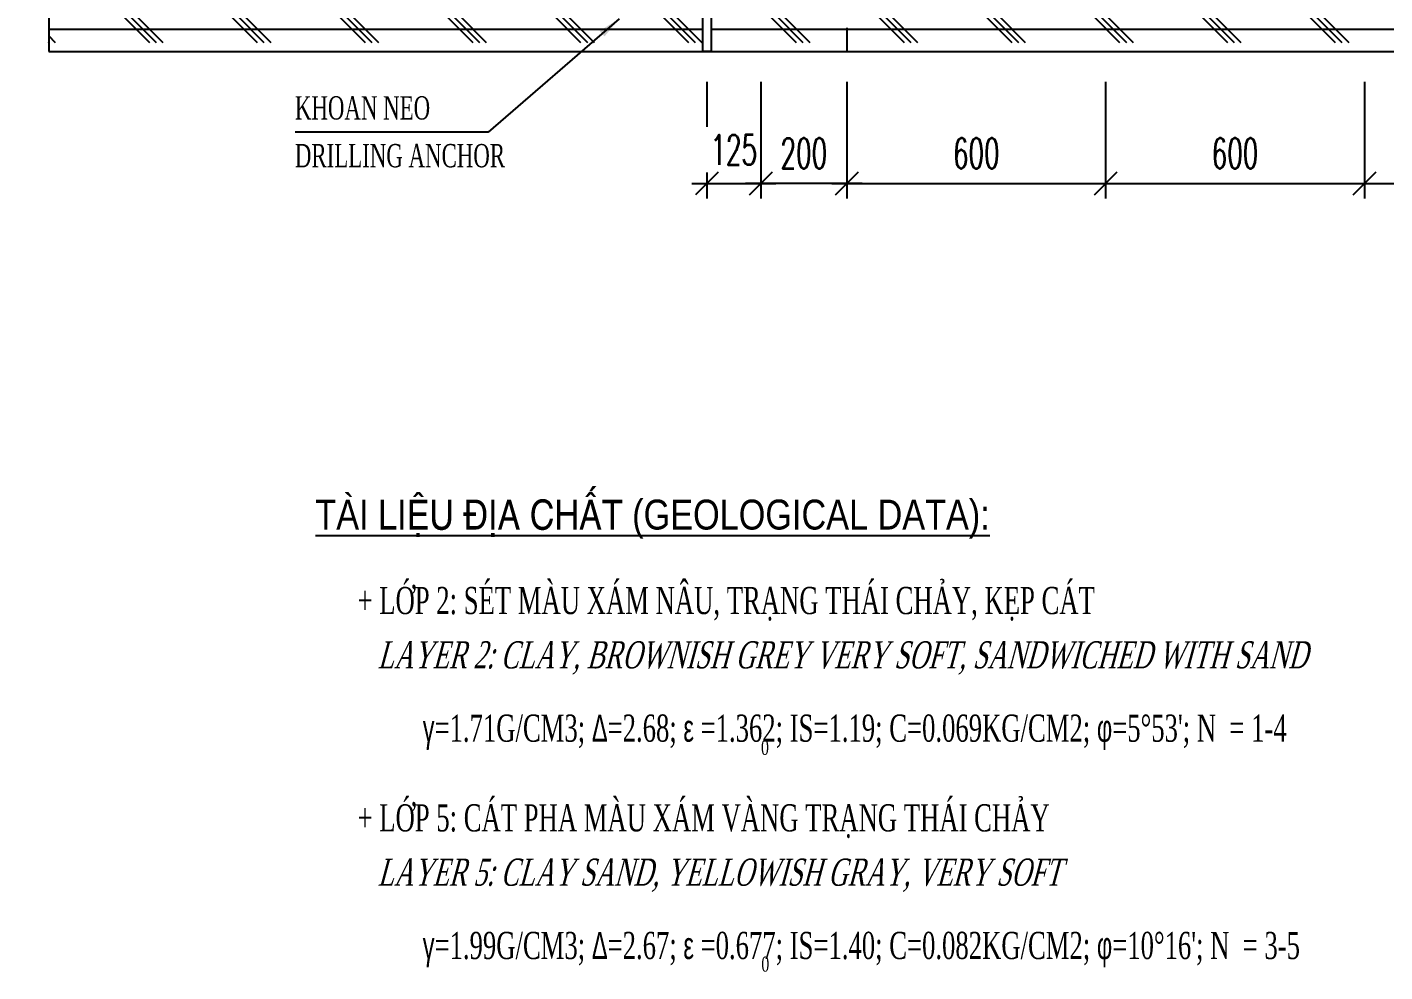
# Model space of a CAD drawing. Extents: x 9472 to 112692, y 46655 to 72187.
# Drawn here: x 38872 to 42021, y 63189 to 65380 of the extents above; entities that cross this region are included whole.
import ezdxf

# ---------------------------------------------------------------- set-up
doc = ezdxf.new("R2010")
doc.units = 0
doc.header["$LTSCALE"] = 10
doc.header["$MEASUREMENT"] = 0
doc.linetypes.add('CENTER', pattern=[2, 1.25, -0.25, 0.25, -0.25])
doc.layers.get('0').update_dxf_attribs({"color": 6, "linetype": 'CONTINUOUS'})
for name, color, linetype in [('Dia chat', 8, 'CONTINUOUS'), ('Hatch', 8, 'CONTINUOUS'), ('Hatch coc', 8, 'CONTINUOUS'), ('Kich thuoc', 2, 'CONTINUOUS'), ('Net vang', 8, 'CONTINUOUS'), ('Text', 4, 'CONTINUOUS'), ('Tim', 8, 'CENTER')]:
    doc.layers.add(name, color=color, linetype=linetype)
doc.styles.add('Kichthuoc', font='romans.shx', dxfattribs={"width": 0.6})
doc.styles.get("Standard").update_dxf_attribs({"font": 'vntimeh.shx', "width": 0.65})
doc.styles.add('Ten', font='Vharialn.ttf')
doc.dimstyles.new('Dim 350', dxfattribs={"dimscale": 350, "dimtxt": 0.2, "dimasz": 0.15, "dimexe": 0.1, "dimexo": 0.2, "dimgap": 0.1, "dimtad": 1, "dimdec": 0, "dimlfac": -1, "dimzin": 0, "dimdsep": 46, "dimtxsty": 'Kichthuoc', "dimblk": 'OBLIQUE', "dimcen": 0.1, "dimdle": 0.1, "dimclrd": 2, "dimclre": 2, "dimclrt": 4, "dimadec": 0, "dimazin": 0, "dimtfac": 1, "dimtdec": 0, "dimtix": 1, "dimtmove": 2, "dimatfit": 3, "dimfxl": 1, "dimtfill": 1, "dimtolj": 1, "dimtzin": 0, "dimarcsym": 0})
doc.dimstyles.new('Le 350', dxfattribs={"dimscale": 350, "dimtxt": 0.2, "dimasz": 0.15, "dimexe": 0.1, "dimexo": 0.2, "dimgap": 0.1, "dimtad": 1, "dimdec": 0, "dimzin": 0, "dimdsep": 46, "dimtxsty": 'Kichthuoc', "dimblk": 'ARCHTICK', "dimcen": 0, "dimdle": 0.1, "dimclrd": 2, "dimclre": 2, "dimclrt": 256, "dimadec": 0, "dimazin": 0, "dimtfac": 1, "dimtdec": 0, "dimtix": 1, "dimtmove": 2, "dimatfit": 3, "dimfxl": 1, "dimtolj": 1, "dimtzin": 0, "dimarcsym": 0})

# ---------------------------------------------------------------- blocks, each defined once
blk = doc.blocks.new('_Oblique')
at = {"color": 0, "linetype": 'ByBlock', "lineweight": -2}
blk.add_line((-0.5, -0.5), (0.5, 0.5), dxfattribs=at)
blk = doc.blocks.new('*D85')
at = {"layer": 'Kich thuoc', "color": 2, "lineweight": -2}
for p, q in [((41973.2, 65253.4), (41973.2, 64982.3)), ((42573.2, 65253.4), (42573.2, 64982.3)), ((41938.2, 65017.3), (42608.2, 65017.3))]:
    blk.add_line(p, q, dxfattribs=at)
at = {"layer": 'Kich thuoc', "color": 2, "lineweight": -2, "xscale": 52.5, "yscale": 52.5, "zscale": 52.5, "rotation": 180}
blk.add_blockref('_Oblique', (41973.2, 65017.3), dxfattribs=at)
at = {"layer": 'Kich thuoc', "color": 2, "lineweight": -2, "xscale": 52.5, "yscale": 52.5, "zscale": 52.5}
blk.add_blockref('_Oblique', (42573.2, 65017.3), dxfattribs=at)
at = {"layer": 'Kich thuoc', "color": 4, "insert": (42273.2, 65087.3), "char_height": 70, "attachment_point": 5, "style": 'Kichthuoc', "bg_fill": 3, "box_fill_scale": 1.25, "bg_fill_color": 9, "bg_fill_true_color": 13158600, "bg_fill_transparency": 3926416}
blk.add_mtext('\\A1;600', dxfattribs=at)
blk = doc.blocks.new('*D89')
at = {"layer": 'Kich thuoc', "color": 2, "lineweight": -2}
for p, q in [((40773.2, 65253.4), (40773.2, 64982.3)), ((41373.2, 65253.4), (41373.2, 64982.3)), ((40738.2, 65017.3), (41408.2, 65017.3))]:
    blk.add_line(p, q, dxfattribs=at)
at = {"layer": 'Kich thuoc', "color": 2, "lineweight": -2, "xscale": 52.5, "yscale": 52.5, "zscale": 52.5, "rotation": 180}
blk.add_blockref('_Oblique', (40773.2, 65017.3), dxfattribs=at)
at = {"layer": 'Kich thuoc', "color": 2, "lineweight": -2, "xscale": 52.5, "yscale": 52.5, "zscale": 52.5}
blk.add_blockref('_Oblique', (41373.2, 65017.3), dxfattribs=at)
at = {"layer": 'Kich thuoc', "color": 4, "insert": (41073.2, 65087.3), "char_height": 70, "attachment_point": 5, "style": 'Kichthuoc', "bg_fill": 3, "box_fill_scale": 1.25, "bg_fill_color": 9, "bg_fill_true_color": 13158600, "bg_fill_transparency": 626092}
blk.add_mtext('\\A1;600', dxfattribs=at)
blk = doc.blocks.new('*D90')
at = {"layer": 'Kich thuoc', "color": 2, "lineweight": -2}
for p, q in [((40448.2, 65253.4), (40448.2, 64982.3)), ((40573.2, 65253.4), (40573.2, 64982.3)), ((40413.2, 65017.3), (40608.2, 65017.3))]:
    blk.add_line(p, q, dxfattribs=at)
at = {"layer": 'Kich thuoc', "color": 4, "insert": (40510.7, 65095.5), "char_height": 70, "attachment_point": 5, "style": 'Kichthuoc', "bg_fill": 3, "box_fill_scale": 1.25, "bg_fill_color": 9, "bg_fill_true_color": 13158600, "bg_fill_transparency": 5039132}
blk.add_mtext('\\A1;125', dxfattribs=at)
at = {"layer": 'Kich thuoc', "color": 2, "lineweight": -2, "xscale": 52.5, "yscale": 52.5, "zscale": 52.5, "rotation": 180}
blk.add_blockref('_Oblique', (40448.2, 65017.3), dxfattribs=at)
at = {"layer": 'Kich thuoc', "color": 2, "lineweight": -2, "xscale": 52.5, "yscale": 52.5, "zscale": 52.5}
blk.add_blockref('_Oblique', (40573.2, 65017.3), dxfattribs=at)
blk = doc.blocks.new('*D91')
at = {"layer": 'Kich thuoc', "color": 2, "lineweight": -2}
for p, q in [((41373.2, 65253.4), (41373.2, 64982.3)), ((41973.2, 65253.4), (41973.2, 64982.3)), ((41338.2, 65017.3), (42008.2, 65017.3))]:
    blk.add_line(p, q, dxfattribs=at)
at = {"layer": 'Kich thuoc', "color": 2, "lineweight": -2, "xscale": 52.5, "yscale": 52.5, "zscale": 52.5, "rotation": 180}
blk.add_blockref('_Oblique', (41373.2, 65017.3), dxfattribs=at)
at = {"layer": 'Kich thuoc', "color": 2, "lineweight": -2, "xscale": 52.5, "yscale": 52.5, "zscale": 52.5}
blk.add_blockref('_Oblique', (41973.2, 65017.3), dxfattribs=at)
at = {"layer": 'Kich thuoc', "color": 4, "insert": (41673.2, 65087.3), "char_height": 70, "attachment_point": 5, "style": 'Kichthuoc', "bg_fill": 3, "box_fill_scale": 1.25, "bg_fill_color": 9, "bg_fill_true_color": 13158600, "bg_fill_transparency": 5600956}
blk.add_mtext('\\A1;600', dxfattribs=at)
blk = doc.blocks.new('_ArchTick')
at = {"color": 0, "linetype": 'ByBlock', "const_width": 0.15}
blk.add_lwpolyline([(-0.5, -0.5), (0.5, 0.5)], dxfattribs=at)
blk = doc.blocks.new('*D153')
at = {"layer": 'Hatch', "color": 2, "lineweight": -2}
for p, q in [((40573.2, 65253.4), (40573.2, 64982.3)), ((40773.2, 65253.4), (40773.2, 64982.3)), ((40808.2, 65017.3), (40538.2, 65017.3))]:
    blk.add_line(p, q, dxfattribs=at)
at = {"layer": 'Hatch', "color": 2, "lineweight": -2, "xscale": 52.5, "yscale": 52.5, "zscale": 52.5, "rotation": 180}
blk.add_blockref('_Oblique', (40573.2, 65017.3), dxfattribs=at)
at = {"layer": 'Hatch', "color": 2, "lineweight": -2, "xscale": 52.5, "yscale": 52.5, "zscale": 52.5}
blk.add_blockref('_Oblique', (40773.2, 65017.3), dxfattribs=at)
at = {"layer": 'Hatch', "color": 4, "insert": (40673.2, 65087.3), "char_height": 70, "attachment_point": 5, "style": 'Kichthuoc', "bg_fill": 3, "box_fill_scale": 1.25, "bg_fill_color": 9, "bg_fill_true_color": 13158600, "bg_fill_transparency": 5604068}
blk.add_mtext('\\A1;200', dxfattribs=at)

msp = doc.modelspace()

# ---------------------------------------------------------------- linework, layer by layer
at = {"layer": 'Hatch coc'}
msp.add_lwpolyline([(38921.9, 68853.4), (38921.9, 67943.7), (38971.9, 67943.7), (38871.9, 67883.7), (38921.9, 67883.7), (38921.9, 65323.4)], dxfattribs=at)
at = {"layer": 'Net vang'}
msp.add_lwpolyline([(38921.9, 65323.4), (42927.3, 65323.4), (42927.3, 65373.4), (42987.3, 65273.4), (42987.3, 65323.4), (49414, 65323.4)], dxfattribs=at)

# ---------------------------------------------------------------- texts
at = {"layer": 'Text'}
for s, height, width, p in [('khoan neo', 54, 0.65, (39492.9, 65165.7)), ('drilling anchor', 54, 0.65, (39492.9, 65054.9)), ('+ líp 2: sÐt mµu x¸m n©u, tr¹ng th¸i ch¶y, kÑp c¸t', 63, 0.65, (39638.2, 64018.7)), ('0', 34.7, 0.7, (40573.9, 63692)), ('+ líp 5: c¸t pha mµu x¸m vµng tr¹ng th¸i ch¶y', 63, 0.65, (39638.2, 63514.7)), ('0', 34.7, 0.7, (40574.7, 63189.5))]:
    msp.add_text(s, height=height, dxfattribs=dict(at, width=width)).set_placement(p)
at = {"layer": 'Text', "style": 'Ten'}
msp.add_text('%%uTµi liÖu ®Þa chÊt (geological data):', height=69.3, dxfattribs=at).set_placement((39540.3, 64214.8))
at = {"layer": 'Text', "oblique": 15, "width": 0.65}
for s, p in [('   layer 2: clay, brownish grey very soft, sandwiched with sand', (39638.2, 63892.7)), ('   layer 5: clay sand, yellowish gray, very soft', (39638.2, 63388.7))]:
    msp.add_text(s, height=63, dxfattribs=at).set_placement(p)
at = {"layer": 'Text', "char_height": 63, "width": 13860, "attachment_point": 7}
for s, insert in [("{\\Fgreeks.shx|c1;g}=1.71g/cm3; {\\Fgreeks.shx|c0;D}=2.68; {\\Fgreeks.shx|c1;e} =1.362; iS=1.19; C=0.069kg/cm2; {\\Fgreeks.shx|c1;f}=5°53'; n  = 1-4", (39789.4, 63703.7)), ("{\\Fgreeks.shx|c1;g}=1.99g/cm3; {\\Fgreeks.shx|c0;D}=2.67; {\\Fgreeks.shx|c1;e} =0.677; iS=1.40; C=0.082kg/cm2; {\\Fgreeks.shx|c1;f}=10°16'; n  = 3-5", (39789.4, 63199.7))]:
    msp.add_mtext(s, dxfattribs=dict(at, insert=insert))

# ---------------------------------------------------------------- leaders
at = {"layer": 'Kich thuoc'}
msp.add_leader([(40245, 65399.1), (39940.8, 65136.2), (39493.3, 65136.2)], dimstyle='Le 350', override={"dimtad": 0, "dimclrd": 256}, dxfattribs=at)

# ---------------------------------------------------------------- next in the draw order: dimensions: what is measured, and where the dimension line sits
dim = msp.add_linear_dim(base=(40573.2, 65017.3), p1=(40448.2, 65323.4), p2=(40573.2, 65323.4), dimstyle='Dim 350', dxfattribs=at)
dim.commit()
dim.dimension.update_dxf_attribs({"geometry": '*D90', "text_midpoint": (40510.7, 65095.5), "dimtype": 160})
for base, p1, p2, picture, middle in [((41373.2, 65017.3), (40773.2, 65323.4), (41373.2, 65323.4), '*D89', (41073.2, 65087.3)), ((42573.2, 65017.3), (41973.2, 65323.4), (42573.2, 65323.4), '*D85', (42273.2, 65087.3))]:
    dim = msp.add_linear_dim(base=base, p1=p1, p2=p2, dimstyle='Dim 350', dxfattribs=at)
    dim.commit()
    dim.dimension.update_dxf_attribs({"geometry": picture, "text_midpoint": middle})

# ---------------------------------------------------------------- next in the draw order: linework, layer by layer
at = {"layer": 'Dia chat'}
for p, q in [((40438.2, 68263.4), (40438.2, 65323.4)), ((40458.2, 68263.4), (40458.2, 65323.4))]:
    msp.add_line(p, q, dxfattribs=at)
at = {"layer": 'Kich thuoc'}
msp.add_line((40458.2, 65323.4), (40438.2, 65323.4), dxfattribs=at)
at = {"layer": 'Tim', "ltscale": 10}
msp.add_line((40773.2, 68778.4), (40773.2, 65323.4), dxfattribs=at)

# ---------------------------------------------------------------- next in the draw order: dimensions: what is measured, and where the dimension line sits
at = {"layer": 'Kich thuoc'}
dim = msp.add_linear_dim(base=(41973.2, 65017.3), p1=(41373.2, 65323.4), p2=(41973.2, 65323.4), dimstyle='Dim 350', dxfattribs=at)
dim.commit()
dim.dimension.update_dxf_attribs({"geometry": '*D91', "text_midpoint": (41673.2, 65087.3)})

# ---------------------------------------------------------------- next in the draw order: dimensions: what is measured, and where the dimension line sits
at = {"layer": 'Hatch'}
dim = msp.add_linear_dim(base=(40573.2, 65017.3), p1=(40773.2, 65323.4), p2=(40573.2, 65323.4), dimstyle='Dim 350', override={"dimfxl": 0.25}, dxfattribs=at)
dim.commit()
dim.dimension.update_dxf_attribs({"geometry": '*D153', "text_midpoint": (40673.2, 65087.3)})

# ---------------------------------------------------------------- next in the draw order: hatches: boundary and pattern name
h = msp.add_hatch(dxfattribs=at)
h.set_pattern_fill('CORK', color=256, scale=500, style=0)
h.set_pattern_definition([(0, (0, 0), (0, 62.5), []), (135, (31.25, -31.25), (-125, -125), [88.38835, -88.38835]), (135, (46.88, -31.25), (-125, -125), [88.38835, -88.38835]), (135, (62.5, -31.25), (-125, -125), [88.38835, -88.38835])])
h.paths.add_polyline_path([(43438.2, 65873.6), (40458.2, 65943.1), (40458.2, 65323.4), (42927.3, 65323.4), (42927.3, 65373.4), (42987.3, 65273.4), (42987.3, 65323.4), (43438.2, 65323.4)])
h.paths.add_polyline_path([(40438.2, 65943.6), (38921.9, 65979), (38921.9, 65323.4), (40438.2, 65323.4)])
h.paths.add_polyline_path([(40183, 65510.9), (40232.3, 65806.9), (40321.1, 65792.1), (40271.8, 65496.1)], flags=16)
h.paths.add_polyline_path([(41139.3, 65698.2), (41162.8, 65557.1), (41059.3, 65539.8), (41035.8, 65680.9)], flags=24)
h.paths.add_polyline_path([(40181.8, 65735.7), (40158.3, 65594.6), (40054.7, 65611.9), (40078.2, 65753)], flags=24)

doc.saveas('drawing.dxf')
